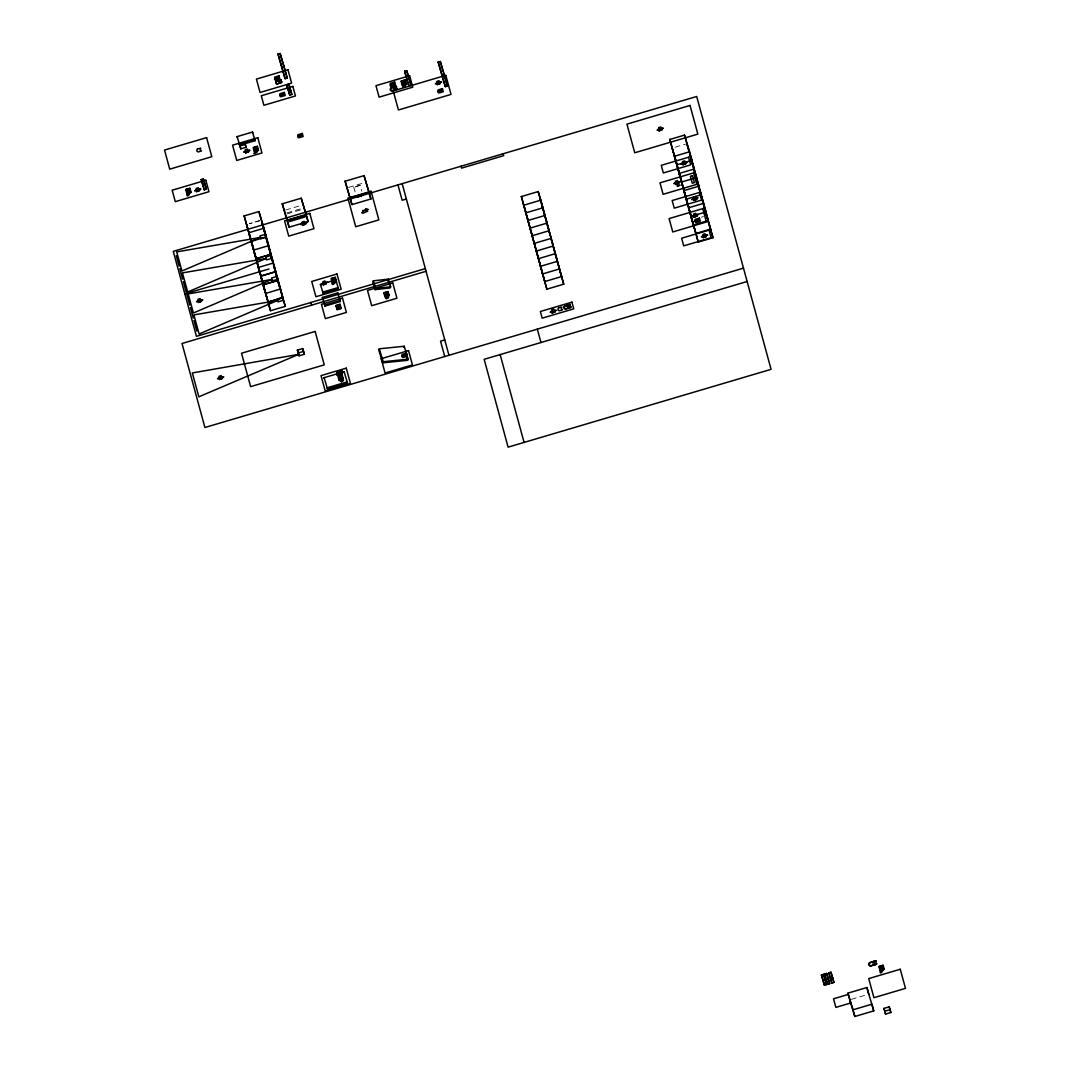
<?xml version="1.0" encoding="UTF-8"?>
<svg xmlns="http://www.w3.org/2000/svg" width="1070" height="1070" viewBox="0 0 1070 1070"><rect width="100%" height="100%" fill="white"/><g stroke="black" fill="none" stroke-linecap="round" stroke-linejoin="round"><path stroke-width="0.75" stroke-dasharray="5 3.75" d="M348.499 187.437L364.281 182.769M360.028 185.19L353.849 187.531L360.028 185.19L361.834 191.236M285.677 210.014L301.459 205.346M259.769 220.594L249.47 223.657L259.796 220.701M286.961 212.89L302.315 208.356M287.215 213.853L302.583 209.305M675.09 147.192L685.402 144.142M701.372 217.143L703.485 216.528M851.359 999.353L867.141 994.672M353.715 187.063L355.949 194.499"/><path stroke-width="1.5" d="M373.363 280.835L372.841 281.945L375.169 289.636L390.175 287.924L390.684 286.8L388.37 279.123L373.363 280.835L375.677 288.525L375.169 289.636M388.37 279.123L387.848 280.233L389.239 284.847M379.315 348.793L378.753 349.917L382.659 362.85L407.576 360.309L408.138 359.186L404.233 346.252L379.315 348.793L383.22 361.727L382.659 362.85M403.671 347.375L404.233 346.252M336.675 372.681L337.224 374.687M321.321 284.152L323.153 282.574L322.899 281.611L324.999 280.995L325.267 281.945L327.634 282.279M187.424 195.382C192.279 190.5 186.661 199.194 187.049 194.499M254.821 153.398C250.42 153.665 261.749 151.82 254.62 152.435M403.577 86.938L403.938 86.135L402.668 86.456L403.577 86.938L405.744 85.694L403.323 86.001M332.77 284.419L333.131 283.617L331.901 283.871L332.703 284.433L334.937 283.175L332.516 283.483M386.404 298.61L386.765 297.808L385.534 298.062L386.216 298.65L388.624 297.567L386.216 297.661M341.357 381.682L341.785 380.92L340.474 381.161L341.303 381.682L343.537 380.438L341.103 380.733M677.885 186.367L678.313 185.605L677.002 185.846L677.832 186.381L680.065 185.123L677.644 185.418M880.57 972.389C885.505 967.427 879.687 976.255 880.195 971.493M337.424 372.253L340.715 371.183M281.651 82.564L277.397 83.888A2.555 1.15 -16.8 0 1 276.394 83.808L275.846 81.761A2.555 1.15 -16.8 0 1 276.649 81.146L280.928 79.942M396.809 89.332L392.168 90.776A2.795 1.257 -16.8 0 1 391.085 90.696L390.109 89.773L390.47 88.462A2.795 1.257 -16.8 0 1 391.353 87.793L394.255 86.79M342.4 373.47L338.2 374.767A2.514 1.137 -16.8 0 1 337.13 374.66M570.577 307.478L565.869 308.936A2.836 1.271 -16.8 0 1 564.773 308.855L563.783 307.919L564.158 306.595A2.836 1.271 -16.8 0 1 565.04 305.913L569.788 304.575M876.33 964.271L870.98 965.929A3.21 1.444 -16.8 0 1 869.736 965.822L868.613 964.765L869.027 963.254A3.21 1.444 -16.8 0 1 870.044 962.492L875.434 960.967M280.648 82.858L277.264 83.754A2.367 1.07 -16.8 0 1 276.461 83.647L275.966 81.868A2.367 1.07 -16.8 0 1 276.595 81.333L279.939 80.237M395.726 89.666L392.021 90.642A2.581 1.164 -16.8 0 1 391.152 90.522L390.617 88.569A2.581 1.164 -16.8 0 1 391.299 87.994L396.034 86.469M341.41 373.764L338.08 374.647M569.481 307.812L565.722 308.802A2.621 1.177 -16.8 0 1 564.84 308.682L564.305 306.702A2.621 1.177 -16.8 0 1 564.987 306.114L568.678 304.91M875.073 964.632L870.819 965.769A2.983 1.337 -16.8 0 1 869.803 965.635L869.201 963.388A2.983 1.337 -16.8 0 1 869.977 962.706L874.177 961.341M278.026 54.129L280.126 53.5L284.031 66.434L287.215 78.083L285.101 78.712L278.026 54.129L285.101 78.712M281.932 67.062L284.031 66.434M274.843 78.137L274.468 79.501L275.15 79.287M286.76 84.811L288.86 84.196L291.829 94.494L289.729 95.123L286.76 84.811L288.084 89.679L290.197 89.064L288.86 84.196M280.193 94.682L279.818 96.046L280.5 95.845M404.634 71.275L406.734 70.647L409.061 78.337L410.96 85.306L408.86 85.934L404.634 71.275L408.86 85.934M438.205 62.1L440.318 61.471L444.224 74.405L447.394 86.055L445.294 86.683L438.205 62.1L445.294 86.683M406.961 78.966L409.061 78.337M390.483 84.303L390.109 85.654L390.804 85.453M401.611 81.561L402.454 81.32M402.868 81.186L403.711 80.945M404.139 80.812L404.982 80.571M401.665 81.761L402.507 81.507M402.922 81.387L403.764 81.133M404.192 81.012L405.035 80.758M401.825 82.323L402.614 81.895M403.082 81.949L403.871 81.521M401.919 82.711L402.761 82.457M403.189 82.337L404.032 82.082M401.972 82.898L402.815 82.657M403.243 82.524L404.072 82.283M402.079 83.286L402.922 83.032M403.337 82.912L404.179 82.657M402.133 83.473L402.975 83.219M403.39 83.099L404.233 82.858M402.293 84.049L403.082 83.607M403.55 83.674L404.34 83.233M404.808 83.299L405.597 82.858M402.387 84.423L403.229 84.182M403.657 84.062L404.5 83.808L403.604 80.558L402.775 80.812L403.805 84.624L405.851 84.022L404.875 80.183L404.032 80.437L404.915 83.687L405.757 83.433M402.44 84.624L403.283 84.369M403.711 84.249L405.757 83.647M442.111 75.034L444.224 74.405M237.139 136.599L252.493 132.051L255.075 140.705L239.72 145.239L237.139 136.599L237.406 137.562M239.466 144.289L254.821 139.742L255.075 140.705M245.297 144.423L240.041 145.988L239.185 143.166L240.817 148.85L246.073 147.285L245.297 144.423L246.073 147.285M438.272 90.923L437.897 92.287L438.58 92.073M253.737 147.968L254.58 147.713M255.008 147.593L255.85 147.339M256.265 147.219L257.108 146.964M253.791 148.155L254.633 147.914M255.061 147.78L255.904 147.54M256.318 147.406L257.161 147.165M253.898 148.543L254.74 148.289M255.155 148.168L255.998 147.914M253.951 148.73L254.794 148.476M255.208 148.356L256.051 148.115M298.129 135.703L297.754 137.067L298.436 136.853M254.112 149.305L254.901 148.864M255.369 148.931L256.158 148.489M254.205 149.68L255.048 149.439M255.476 149.319L256.318 149.064M254.259 149.88L255.101 149.626M255.529 149.506L256.372 149.252M254.366 150.255L255.208 150.014M255.623 149.88L256.466 149.639M256.894 149.506L257.736 149.265M254.419 150.455L255.262 150.201M255.676 150.081L256.519 149.827M256.947 149.706L257.79 149.452M254.58 151.017L255.369 150.576M255.837 150.643L257.883 149.84M201.28 179.559L203.38 178.931L206.349 189.243L204.25 189.858L201.28 179.559L204.25 189.858M202.604 184.428L204.704 183.799L203.38 178.931M186.354 189.965L187.196 189.711M187.611 189.591L188.454 189.337M188.868 189.216L189.711 188.962M202.925 184.99L205.025 184.374L206.349 189.243M186.407 190.152L187.237 189.898M187.665 189.778L188.507 189.524M188.922 189.403L189.764 189.149M186.501 190.527L187.344 190.286M187.772 190.166L188.614 189.912M186.554 190.727L187.397 190.473M187.825 190.353L188.654 190.099M186.661 191.102L187.504 190.861M187.919 190.727L188.761 190.487M186.715 191.303L187.558 191.048M187.972 190.928L188.815 190.674M186.822 191.677L187.665 191.423M188.079 191.303L188.922 191.062M186.875 191.864L187.705 191.624M188.133 191.49L188.975 191.249M186.969 192.252L187.812 191.998M188.24 191.878L189.082 191.624M189.497 191.503L190.34 191.249M187.023 192.439L187.865 192.199M188.293 192.065L189.136 191.824M189.55 191.69L190.393 191.45M187.13 192.827L187.972 192.573M188.387 192.453L189.229 192.199L188.347 188.962L187.504 189.203L188.547 193.028L190.594 192.413L188.44 192.64M187.183 193.015L188.026 192.76M345.102 181.231L364.041 175.627L369.07 192.306L370.889 198.993L351.963 204.597L345.102 181.231L351.963 204.597M282.279 203.808L301.218 198.204L306.261 214.883L308.08 221.57L289.141 227.174L282.279 203.808L289.141 227.174M244.174 215.926L258.9 211.566L263.942 228.258L285.235 306.354L270.496 310.715L244.174 215.926L270.496 310.715M350.144 197.91L369.07 192.306M287.322 220.487L306.261 214.883M249.216 232.618L263.942 228.258M406.359 199.007L402.146 200.25L397.96 184.883M251.249 241.9L256.318 258.673L271.018 254.232L265.975 237.54L270.723 254.914M256.318 258.673L271.044 254.326M271.018 255.462L265.761 257.027L266.537 259.89L271.793 258.325L270.162 252.654M669.807 139.461L684.532 135.114L689.561 151.793L712.981 237.714L698.255 242.074L669.807 139.461L698.255 242.074M184.856 293.862L269.011 268.958M521.371 196.546L538.21 191.557L540.805 200.184L563.716 284.192L546.877 289.181L521.371 196.546L546.877 289.181M255.998 259.274L261.053 276.06L275.752 271.606M261.053 276.06L275.779 271.7L271.178 256.439L273.091 263.608M674.836 156.153L689.561 151.793M523.979 205.159L540.805 200.184M263.394 284.647L278.12 280.286M280.487 288.98L265.788 293.434L260.732 276.649M331.687 278.989L332.529 278.748M332.957 278.615L333.8 278.374M334.214 278.24L335.057 277.999M331.74 279.19L332.583 278.936M333.011 278.815L333.84 278.561M334.268 278.441L335.111 278.187M331.847 279.564L332.69 279.31M333.104 279.19L333.947 278.949M331.901 279.751L332.743 279.511M333.158 279.377L334 279.136M332.008 280.139L332.85 279.885M333.265 279.765L334.108 279.511M332.061 280.327L332.89 280.086M333.318 279.952L334.161 279.711M332.155 280.714L332.997 280.46M333.425 280.34L334.268 280.086M320.452 284.433L335.82 279.885L338.401 288.525L323.033 293.073L320.452 284.433L320.719 285.382M332.315 281.29L333.158 281.036M333.572 280.915L334.415 280.661M334.843 280.541L335.686 280.286M332.369 281.477L333.211 281.223M333.626 281.102L334.469 280.848M334.897 280.728L335.739 280.474M332.476 281.851L333.318 281.611M333.733 281.477L334.576 281.236L333.693 277.986L332.85 278.24L333.893 282.052L335.94 281.45L333.786 281.677M332.529 282.052L333.358 281.798M268.129 302.021L282.854 297.661M283.242 300.336L277.986 301.887L277.21 299.025L282.467 297.473L283.242 300.336L282.4 297.527M322.418 297.433L337.772 292.886L340.354 301.526L324.999 306.073L322.418 297.433L322.672 298.383M425.325 268.61L196.439 336.341L173.273 251.37L696.69 96.487L771.069 369.337L508.103 447.153L484.162 359.319L747.127 281.504M426.061 271.285L182.02 343.497L204.918 427.505L743.489 268.142M336.448 305.966L337.291 305.712M337.719 305.592L338.561 305.338M338.976 305.217L339.819 304.977M336.502 306.154L337.344 305.913M337.772 305.779L338.601 305.538M339.029 305.405L339.872 305.164M336.609 306.542L337.451 306.287M337.866 306.167L338.709 305.913M336.662 306.729L337.505 306.475M337.919 306.354L338.762 306.114M336.809 307.304L337.612 306.863M338.08 306.929L338.869 306.488M384.491 293.434L385.28 292.993M385.748 293.06L386.537 292.618M387.006 292.685L387.795 292.244M336.916 307.678L337.759 307.438M338.187 307.317L339.029 307.063M336.97 307.879L337.812 307.625M338.24 307.505L339.07 307.25M384.585 293.822L385.427 293.568M385.855 293.447L386.698 293.193M384.638 294.009L385.481 293.755M385.909 293.635L386.752 293.381M337.077 308.254L337.919 308.013M338.334 307.879L339.177 307.638M339.605 307.505L340.447 307.264M337.13 308.454L337.973 308.2M338.387 308.08L339.23 307.826M339.658 307.705L340.501 307.451M384.745 294.397L385.588 294.143M386.002 294.023L386.845 293.768M384.799 294.584L385.641 294.33M386.056 294.21L386.899 293.956M337.291 309.016L338.08 308.575M338.548 308.641L340.594 307.839M384.959 295.159L385.748 294.718M386.216 294.785L387.006 294.344M385.053 295.534L385.895 295.293M386.323 295.159L387.166 294.919M387.581 294.785L388.423 294.544M385.106 295.721L385.949 295.48M386.377 295.36L387.22 295.106M387.634 294.986L388.477 294.731M385.213 296.109L386.056 295.855M386.484 295.735L387.313 295.48L386.43 292.244L385.588 292.484L386.631 296.31M388.584 295.119L387.741 295.36L386.858 292.11L387.701 291.869L388.678 295.708M385.267 296.296L386.109 296.056M386.524 295.922L388.57 295.32M538.558 258.632L555.384 253.643L552.775 245.017M695.259 220.393L694.885 221.744L695.58 221.543M297.42 350.131L302.676 348.579L304.308 354.25L299.052 355.815L297.42 350.131L299.052 355.815M298.276 352.939L303.532 351.388L304.308 354.25M444.772 339.926L440.559 341.169L444.745 356.537M324.13 377.67L344.112 371.758L347.429 382.833L327.447 388.744L324.13 377.67L324.384 378.619M336.689 374.981L341.303 373.617M402.293 355.427L401.919 356.791L402.614 356.591M338.615 376.841L339.457 376.587M339.872 376.466L340.715 376.212M341.129 376.092L341.972 375.837M338.668 377.028L339.511 376.787M339.926 376.653L340.768 376.413M341.183 376.279L342.025 376.038M338.762 377.416L339.605 377.162M340.033 377.041L340.875 376.787M338.815 377.603L339.658 377.349M340.086 377.228L340.929 376.974M338.922 377.991L339.765 377.737M340.18 377.616L341.022 377.362M338.976 378.178L339.819 377.924M340.233 377.804L341.076 377.549M339.083 378.553L339.926 378.312M340.34 378.178L341.183 377.937M339.136 378.753L339.979 378.499M340.394 378.379L341.236 378.125M339.23 379.128L340.073 378.887M340.501 378.753L341.343 378.512M341.758 378.379L342.601 378.138M339.284 379.315L340.126 379.074M340.554 378.954L341.397 378.7M341.811 378.579L342.654 378.325M339.391 379.703L340.233 379.449M340.648 379.328L341.49 379.074L340.608 375.837L339.765 376.078L340.808 379.904L342.855 379.302L341.878 375.463L341.036 375.704L341.918 378.954L342.761 378.713M339.444 379.89L340.287 379.649M340.701 379.516L342.748 378.914M821.466 974.957L823.579 974.342L826.548 984.641L824.435 985.269L821.466 974.957L824.435 985.269M824.622 974.034L826.722 973.406L829.691 983.718L827.591 984.333L824.622 974.034L825.946 978.903M828.835 972.79L830.935 972.162L832.58 977.592L833.904 982.474L831.805 983.089L828.835 972.79L831.805 983.089M823.111 980.401L825.211 979.772L826.548 984.641M830.467 978.221L832.58 977.592M879.5 966.959L880.342 966.705M880.757 966.584L881.6 966.33M882.028 966.21L882.857 965.956M879.553 967.146L880.396 966.905M880.811 966.772L881.653 966.531M882.068 966.397L882.91 966.156M879.647 967.534L880.49 967.28M880.918 967.16L881.76 966.905M879.701 967.721L880.543 967.467M880.971 967.347L881.814 967.093M879.807 968.109L880.65 967.855M881.078 967.735L881.907 967.481M879.861 968.297L880.704 968.042M881.118 967.922L881.961 967.668M879.968 968.671L880.811 968.43M881.225 968.297L882.068 968.056M880.021 968.872L880.864 968.617M881.279 968.497L882.121 968.243M880.115 969.246L880.958 969.005M881.386 968.872L882.228 968.631M882.643 968.497L883.486 968.256M880.169 969.433L881.011 969.193M881.439 969.072L882.282 968.818M882.697 968.698L883.539 968.444M880.276 969.821L881.118 969.567M881.546 969.447L882.375 969.193L881.493 965.956L880.65 966.197L881.693 970.022L883.74 969.42L882.763 965.581L881.921 965.822L882.803 969.072L883.646 968.832M880.329 970.008L881.172 969.768M881.586 969.634L883.633 969.032M848.256 994.445L833.53 998.805L835.871 1007.392L850.596 1003.031L847.962 993.134L866.887 987.53L873.749 1010.896L854.823 1016.5L849.781 999.808M854.823 1016.5L852.991 1009.812L871.93 1004.208L873.749 1010.896M885.585 1014.079L883.954 1008.408L889.21 1006.857L890.842 1012.528L885.585 1014.079L884.743 1011.27M341.691 370.889L337.465 372.079A2.341 1.057 -16.8 0 0 336.809 372.775L337.277 374.54M375.677 288.525L390.684 286.8M383.22 361.727L408.138 359.186M686.873 143.701L691.902 160.38L677.176 164.74L672.147 148.061M689.668 153.812L694.243 168.98L679.517 173.34L674.488 156.648M691.554 160.888L696.597 177.566L681.871 181.927L676.828 165.248M696.236 178.075L701.278 194.753L686.552 199.114L681.51 182.422M698.576 186.661L703.619 203.353L688.893 207.7L683.85 191.022M701.385 196.773L705.959 211.94L691.233 216.3L686.191 199.608M707.952 221.035L712.981 237.714M679.169 173.835L684.212 190.527L698.937 186.167L693.895 169.475L700.917 195.248M688.545 208.209L693.574 224.887L708.3 220.527L703.726 205.36L705.21 211.004M690.886 216.795L695.915 233.487L710.64 229.127L705.611 212.435L707.163 218.173M883.954 1008.408L884.81 1011.217L890.066 1009.665L890.842 1012.528M847.962 993.134L852.991 1009.812M833.904 982.474L830.935 972.162M540.283 199.194L542.891 207.821L526.065 212.796L523.457 204.183M542.37 206.831L544.978 215.458L528.139 220.433L525.544 211.82M544.456 214.468L547.051 223.095L530.225 228.071L527.617 219.457M546.529 222.105L549.137 230.732L532.312 235.708L529.703 227.094M548.616 229.742L551.224 238.369L534.385 243.358L531.79 234.731M554.862 252.654L557.47 261.281L540.631 266.269L535.95 250.005M559.021 267.941L561.63 276.555L544.804 281.544L542.196 272.917M563.716 284.192L556.948 260.304L559.543 268.918L542.717 273.907L540.109 265.28M533.863 242.368L536.471 250.995L553.297 246.006L550.702 237.379L556.534 258.766M443.488 73.121L447.394 86.055M410.96 85.306L406.734 70.647M370.889 198.993L364.041 175.627M406.266 356.002L407.576 360.309M287.215 78.083L280.126 53.5M308.08 221.57L301.218 198.204M239.974 146.042L240.817 148.85M263.608 228.846L268.677 245.632L253.951 249.992L248.882 233.207M268.356 246.234L273.412 263.006L258.686 267.366L253.63 250.581M280.514 289.074L275.458 272.288L277.036 278.12M285.235 306.354L277.852 281.076L282.881 297.754L268.155 302.114L263.1 285.342M246.515 224.526L251.584 241.298L266.283 236.845L258.9 211.566M258.365 267.955L263.421 284.74L278.147 280.38L273.546 265.119L275.07 270.857M684.532 135.114L689.214 152.288M689.602 153.719L691.166 159.457M691.942 162.319L693.507 168.043M701.318 196.693L703.271 203.848M889.21 1006.857L889.999 1009.719M866.887 987.53L868.72 994.217M829.691 983.718L828.367 978.849L826.267 979.465L827.591 984.333M826.722 973.406L828.06 978.274M823.579 974.342L824.903 979.21M538.21 191.557L550.288 235.855M503.154 153.759L503.662 155.672L461.598 168.124L461.076 166.211M537.314 329.145L540.965 342.52M440.318 61.471L443.087 71.663M500.145 354.598L524.086 442.432M402.173 183.639L448.959 355.293M386.216 296.43L385.173 292.618L384.331 292.859L385.374 296.684M291.829 94.494L290.505 89.626L288.405 90.254L289.729 95.123M338.401 288.525L338.133 287.576L322.779 292.11L323.033 293.073M335.82 279.885L336.074 280.835M340.354 301.526L340.099 300.563L324.745 305.111L324.999 306.073M337.772 292.886L338.04 293.835M339.712 304.589L340.701 308.427L338.655 309.029L337.612 305.204M338.869 304.843L339.752 308.08M338.454 304.963L339.337 308.213M337.184 305.338L338.227 309.15L337.384 309.404L336.341 305.579M347.429 382.833L347.175 381.883L327.179 387.795L327.447 388.744M344.112 371.758L344.38 372.708M310.888 302.476L311.611 305.151M257.001 146.59L257.99 150.429L255.944 151.03L254.901 147.205M252.493 132.051L252.761 133.014M256.158 146.844L257.041 150.081M255.743 146.964L256.626 150.215M254.486 147.339L255.516 151.151L254.673 151.405L253.643 147.58M302.676 348.579L303.465 351.441M261.655 221.691L265.587 236.109M176.269 255.65L179.131 266.149M179.8 268.637L182.662 279.136M183.345 281.611L186.207 292.123M186.875 294.598L189.738 305.097M190.42 307.585L193.282 318.084M193.964 320.572L196.826 331.071M276.1 78.27L278.347 77.762L276.113 78.23M281.45 94.829L283.697 94.32L281.45 94.829M299.386 135.837L301.62 135.288L299.399 135.796M391.74 84.436L393.987 83.928L391.767 84.356M403.55 355.561L405.797 355.013L403.55 355.561M439.529 91.057L441.763 90.509L439.529 91.057M696.516 220.527L698.75 219.979L696.543 220.447M197.335 149.118L196.786 150.95L198.111 151.98L201.508 150.977L200.184 149.947L200.732 148.115L197.335 149.118M558.46 307.986L557.911 309.818L559.249 310.848L562.646 309.845L561.309 308.815L561.857 306.983L558.46 307.986M196.492 189.337L194.646 190.915L200.959 189.056L198.592 188.721L198.338 187.758L196.225 188.387L196.492 189.337M245.552 150.589L243.706 152.167L250.019 150.308L247.665 149.974L247.397 149.011L245.297 149.639L245.552 150.589M437.189 82.283L435.343 83.861L441.656 81.989L439.288 81.668L439.034 80.705L436.934 81.333L437.189 82.283M198.351 300.162L196.505 301.74L202.818 299.867L200.451 299.533L200.184 298.584L198.084 299.199L198.351 300.162M302.449 222.961L300.616 224.539L306.916 222.667L304.562 222.333L304.295 221.383L302.195 222.012L302.449 222.961M365.579 209.172L368.093 209.519L365.579 209.172M363.064 211.74L361.767 212.85L363.439 213.09L367.719 211.098L362.703 210.389L363.064 211.74M365.191 209.934L366.863 210.161L365.191 209.934M219.35 377.202L217.504 378.78L223.817 376.907L221.45 376.587L221.196 375.623L219.083 376.252L219.35 377.202M658.946 128.56L657.1 130.125L663.413 128.266L661.046 127.932L660.779 126.982L658.679 127.597L658.946 128.56M682.834 162.453L681.001 164.031L687.301 162.158L684.947 161.824L684.68 160.874L682.58 161.49L682.834 162.453M675.665 182.154L673.819 183.732L680.132 181.86L677.765 181.525L677.511 180.576L675.397 181.191L675.665 182.154M551.986 310.674L550.14 312.253L556.453 310.394L554.086 310.059L553.832 309.096L551.732 309.725L551.986 310.674M693.627 198.124L691.795 199.702L698.095 197.843L695.741 197.509L695.473 196.546L693.373 197.174L693.627 198.124M693.882 214.896L692.036 216.474L698.349 214.602L695.981 214.281L695.727 213.318L693.627 213.946L693.882 214.896M703.231 235.346L701.385 236.925L707.698 235.052L705.331 234.718L705.076 233.768L702.977 234.383L703.231 235.346M260.425 237.446L181.94 270.991L176.724 251.905L260.425 237.446M266.149 258.459L187.665 292.003L182.448 272.903L266.149 258.459M271.874 279.457L193.389 313.002L188.173 293.902L271.874 279.457M277.598 300.456L199.114 334L193.911 314.914L277.598 300.456M298.664 354.371L198.833 396.809L192.319 372.948L298.664 354.371M287.964 69.751L256.412 79.1L260.063 92.461L291.615 83.126L287.964 69.751M279.016 75.85L274.575 77.16L275.418 80.263L279.858 78.953L279.016 75.85M281.29 79.835L278.588 81.347L281.29 79.835M281.838 81.801L279.123 83.313L281.838 81.801M292.846 86.402L261.294 95.752L263.902 105.288L295.454 95.952L292.846 86.402M284.366 92.394L279.925 93.719L280.768 96.822L285.222 95.498L284.366 92.394M409.636 75.729L375.971 85.68L379.101 97.143L412.752 87.178L409.636 75.729M206.59 137.615L164.526 150.054L169.729 169.154L211.806 156.701L206.59 137.615M394.669 82.002L390.216 83.326L391.058 86.429L395.512 85.105L394.669 82.002M405.236 79.875L401.036 81.119L402.173 85.319L406.386 84.075L405.236 79.875M402.347 80.932L401.504 81.186L402.547 84.998L403.39 84.757L402.347 80.932M396.422 86.362L393.265 87.285L393.466 88.007L396.622 87.071L396.422 86.362M397.01 88.502L393.854 89.439L394.054 90.161L397.211 89.225L397.01 88.502M445.815 75.328L393.225 90.883L398.428 109.983L451.018 94.414L445.815 75.328M439.65 82.978L437.617 83.834L439.65 82.978M440.345 83.42L437.242 84.584L440.345 83.42M257.816 137.696L232.564 145.172L236.737 160.446L261.976 152.97L257.816 137.696M442.445 88.636L438.005 89.947L438.847 93.05L443.288 91.739L442.445 88.636M257.375 146.269L253.162 147.513L254.312 151.726L258.512 150.469L257.375 146.269M302.302 133.416L297.861 134.726L298.704 137.829L303.158 136.519L302.302 133.416M248.013 151.285L245.98 152.141L248.013 151.285M248.708 151.726L245.618 152.89L248.708 151.726M205.828 180.255L172.163 190.206L175.293 201.668L208.944 191.704L205.828 180.255M189.978 188.266L185.779 189.51L186.916 193.71L191.129 192.466L189.978 188.266M187.089 189.323L186.247 189.577L187.29 193.402L188.133 193.148L187.089 189.323M189.617 188.587L188.775 188.828L189.657 192.078L190.5 191.824L189.617 188.587M198.953 190.032L196.92 190.888L198.953 190.032M199.635 190.473L196.546 191.65L199.635 190.473M371.063 191.262L347.924 198.111L355.721 226.746L378.86 219.898L371.063 191.262M362.971 194.941L356.791 197.281L362.971 194.941M309.805 213.385L284.553 220.848L288.726 236.122L313.965 228.659L309.805 213.385M304.642 216.033L289.274 220.58L289.542 221.543L304.897 216.996L304.642 216.033M690.043 105.462L626.94 124.147L634.737 152.783L697.854 134.111L690.043 105.462M265.266 234.37L260.01 235.922L260.786 238.784L266.042 237.232L265.266 234.37M304.91 223.657L302.877 224.513L304.91 223.657M305.605 224.098L302.516 225.262L305.605 224.098M661.407 129.243L659.361 130.112L661.407 129.243M662.089 129.684L659 130.861L662.089 129.684M276.742 276.475L271.486 278.026L272.262 280.888L277.518 279.337L276.742 276.475M200.812 300.844L198.766 301.713L200.812 300.844M201.494 301.285L198.405 302.462L201.494 301.285M688.598 157.237L661.247 165.328L663.333 172.965L690.685 164.874L688.598 157.237M685.295 163.135L683.262 164.004L685.295 163.135M685.99 163.576L682.901 164.753L685.99 163.576M336.996 273.987L311.745 281.463L315.917 296.738L341.156 289.261L336.996 273.987M335.325 277.304L331.111 278.548L332.262 282.748L336.462 281.504L335.325 277.304M332.422 278.361L331.593 278.615L332.623 282.426L333.465 282.186L332.422 278.361M334.95 277.611L334.108 277.866L334.99 281.116L335.833 280.862L334.95 277.611M693.654 172.899L659.989 182.85L663.119 194.312L696.771 184.348L693.654 172.899M325.628 283.256L323.581 284.125L325.628 283.256M326.31 283.697L323.22 284.874L326.31 283.697M692.491 175.667L690.391 176.282L692.29 183.251L694.39 182.636L692.491 175.667M678.126 182.836L676.079 183.706L678.126 182.836M678.808 183.278L675.718 184.455L678.808 183.278M392.757 282.962L367.518 290.425L371.678 305.699L396.93 298.236L392.757 282.962M342.494 298.089L321.455 304.321L325.36 318.633L346.399 312.413L342.494 298.089M699.512 192.439L672.161 200.531L674.247 208.168L701.586 200.077L699.512 192.439M696.089 198.819L694.055 199.675L696.089 198.819M340.086 304.268L335.873 305.512L337.023 309.725L341.223 308.468L340.086 304.268M696.784 199.261L693.694 200.424L696.784 199.261M388.062 291.548L383.862 292.792L384.999 296.992L389.212 295.748L388.062 291.548M702.763 208.637L669.098 218.588L672.749 231.963L706.401 221.998L702.763 208.637M696.343 215.592L694.31 216.448L696.343 215.592M697.038 216.033L693.948 217.197L697.038 216.033M315.142 331.446L241.512 353.234L250.621 386.644L324.25 364.857L315.142 331.446M699.446 218.093L694.992 219.417L695.834 222.52L700.288 221.196L699.446 218.093M708.995 230.13L681.643 238.222L683.73 245.859L711.082 237.767L708.995 230.13M221.811 377.897L219.765 378.753L221.811 377.897M222.493 378.339L219.403 379.502L222.493 378.339M705.692 236.029L703.659 236.898L705.692 236.029M706.387 236.47L703.298 237.647L706.387 236.47M346.265 368.133L321.027 375.61L325.186 390.884L350.425 383.408L346.265 368.133M408.526 350.612L381.174 358.704L385.08 373.015L412.431 364.923L408.526 350.612M571.915 302.155L540.363 311.49L542.182 318.178L573.747 308.842L571.915 302.155M342.052 370.782L339.377 372.266L342.052 370.782M570.19 304.455L566.993 305.405L567.194 306.127L570.39 305.191L570.19 304.455M406.48 353.14L402.026 354.451L402.868 357.554L407.322 356.243L406.48 353.14M342.574 372.721L339.912 374.206L342.574 372.721M554.447 311.37L552.414 312.226L554.447 311.37M570.778 306.635L567.582 307.585L567.782 308.307L570.979 307.358L570.778 306.635M555.143 311.811L552.053 312.988L555.143 311.811M342.239 375.142L338.04 376.386L339.177 380.586L343.39 379.342L342.239 375.142M339.35 376.212L338.508 376.453L339.551 380.278L340.394 380.024L339.35 376.212M875.889 960.833L872.251 961.903L872.478 962.732L876.116 961.662L875.889 960.833M876.557 963.308L872.933 964.378L873.147 965.207L876.785 964.137L876.557 963.308M883.124 965.26L878.925 966.504L880.062 970.704L884.275 969.46L883.124 965.26M880.236 966.33L879.393 966.571L880.436 970.396L881.279 970.142L880.236 966.33M900.271 969.259L868.72 978.595L873.922 997.695L905.474 988.359L900.271 969.259M404.045 356.216A1.672 0.749 -16.8 0 0 406.279 354.865A1.672 0.749 -16.8 0 0 403.698 354.959A1.672 0.749 -16.8 0 0 404.045 356.216M281.945 95.484A1.672 0.749 -16.8 0 0 284.179 94.133A1.672 0.749 -16.8 0 0 281.597 94.213A1.672 0.749 -16.8 0 0 281.945 95.484M276.582 78.926A1.672 0.749 -16.8 0 0 278.829 77.575A1.672 0.749 -16.8 0 0 276.247 77.655A1.672 0.749 -16.8 0 0 276.582 78.926M697.011 221.182A1.672 0.749 -16.8 0 0 699.245 219.832A1.672 0.749 -16.8 0 0 696.664 219.912A1.672 0.749 -16.8 0 0 697.011 221.182M392.235 85.092A1.672 0.749 -16.8 0 0 394.469 83.741A1.672 0.749 -16.8 0 0 391.887 83.821A1.672 0.749 -16.8 0 0 392.235 85.092M440.011 91.712A1.672 0.749 -16.8 0 0 442.258 90.361A1.672 0.749 -16.8 0 0 439.676 90.455A1.672 0.749 -16.8 0 0 440.011 91.712M299.867 136.492A1.672 0.749 -16.8 0 0 302.114 135.141A1.672 0.749 -16.8 0 0 299.533 135.235A1.672 0.749 -16.8 0 0 299.867 136.492"/></g></svg>
